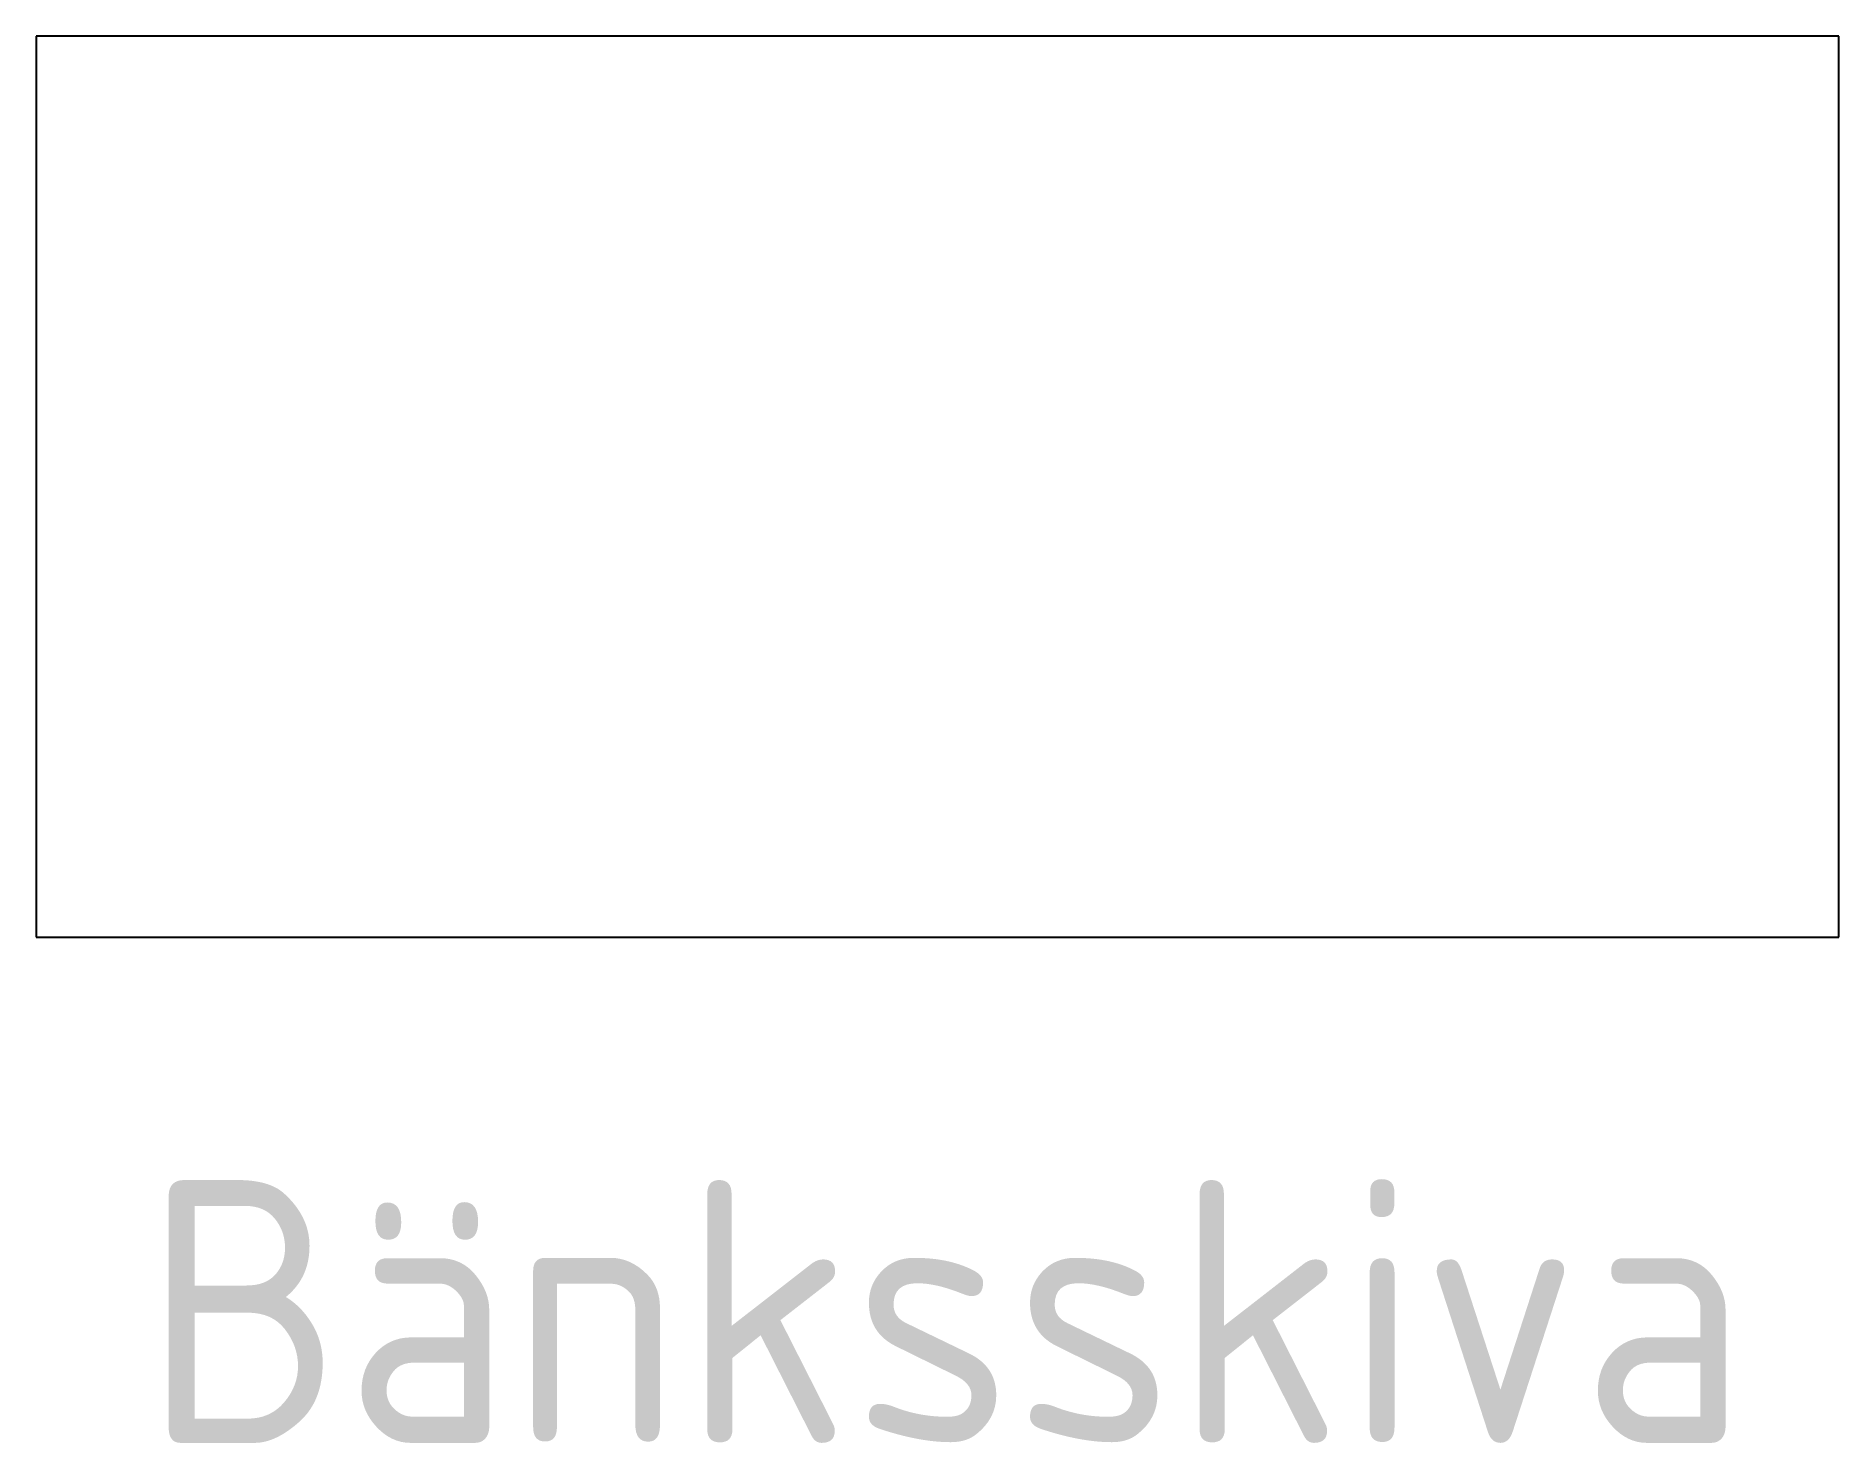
# Model space of a CAD drawing. Header units: millimetres. Extents: x 0 to 1200, y -9 to 928.
import ezdxf

# ---------------------------------------------------------------- set-up
doc = ezdxf.new("R2010")
doc.units = ezdxf.units.MM
doc.header["$LTSCALE"] = 50
doc.styles.add('ISO', font='isocp.shx')

# ---------------------------------------------------------------- blocks, each defined once
blk = doc.blocks.new('BÄNKSKIVA_DYNAMISKT_2DBLOCK')
for p, q in [((1200, 600), (0, 600)), ((0, 600), (0, 0)), ((1200, 0), (1200, 600)), ((0, 0), (1200, 0))]:
    blk.add_line(p, q)

msp = doc.modelspace()

# ---------------------------------------------------------------- block references
at = {"ltscale": 0.5}
msp.add_blockref('BÄNKSKIVA_DYNAMISKT_2DBLOCK', (0, 327.9), dxfattribs=at)

# ---------------------------------------------------------------- texts
at = {"insert": (71.4, 166.3, -1.9), "char_height": 175, "width": 2096.889, "attachment_point": 1, "style": 'ISO'}
msp.add_mtext('Bänksskiva', dxfattribs=at)

doc.saveas('drawing.dxf')
